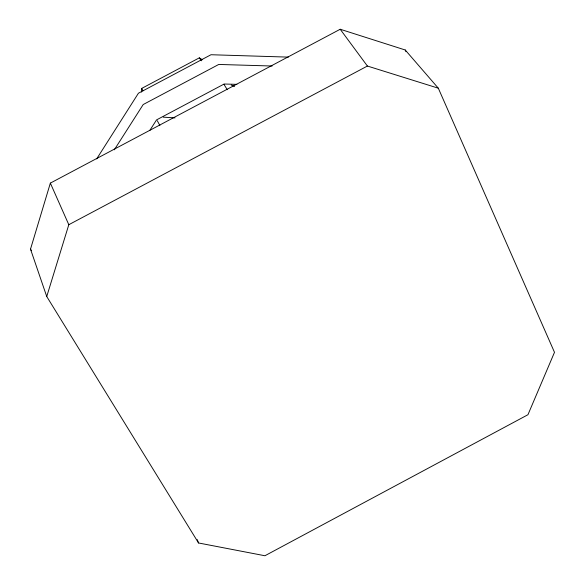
<?xml version="1.0" encoding="UTF-8"?>
<svg xmlns="http://www.w3.org/2000/svg" width="585" height="585" viewBox="0 0 585 585"><rect width="100%" height="100%" fill="white"/><g stroke="black" fill="none" stroke-linecap="round" stroke-linejoin="round"><path stroke-width="0.88" d="M141.57 92.057L141.709 88.408L199.331 57.849L202.417 59.78M30.508 249.13L50.354 183.112L340.207 29.25L405.229 49.988L438.304 88.189L554.492 352.309L527.948 414.721L264.917 555.75L198.534 542.975L46.734 296.522L30.508 249.13L31.466 250.694M46.734 296.522L68.803 224.706L50.354 183.112M96.664 158.893L138.433 93.22L211.002 54.734L288.361 57.118M114.324 149.797L143.208 104.532L218.753 64.452L272.127 66.017M149.723 130.543L156.553 119.896L224.15 84.021L236.874 84.357M68.803 224.706L367.402 66.039L438.304 88.189M163.259 117.161L175.017 117.877M231.229 85.052L234.592 86.463M340.207 29.25L367.402 66.039M199.331 57.849L201.379 60.789M223.909 84.277L227.265 89.702M157.27 120.678L159.859 125.482M141.709 88.408L142.879 90.88M405.229 49.988L405.975 51.663M197.255 539.604L198.534 542.975"/></g></svg>
